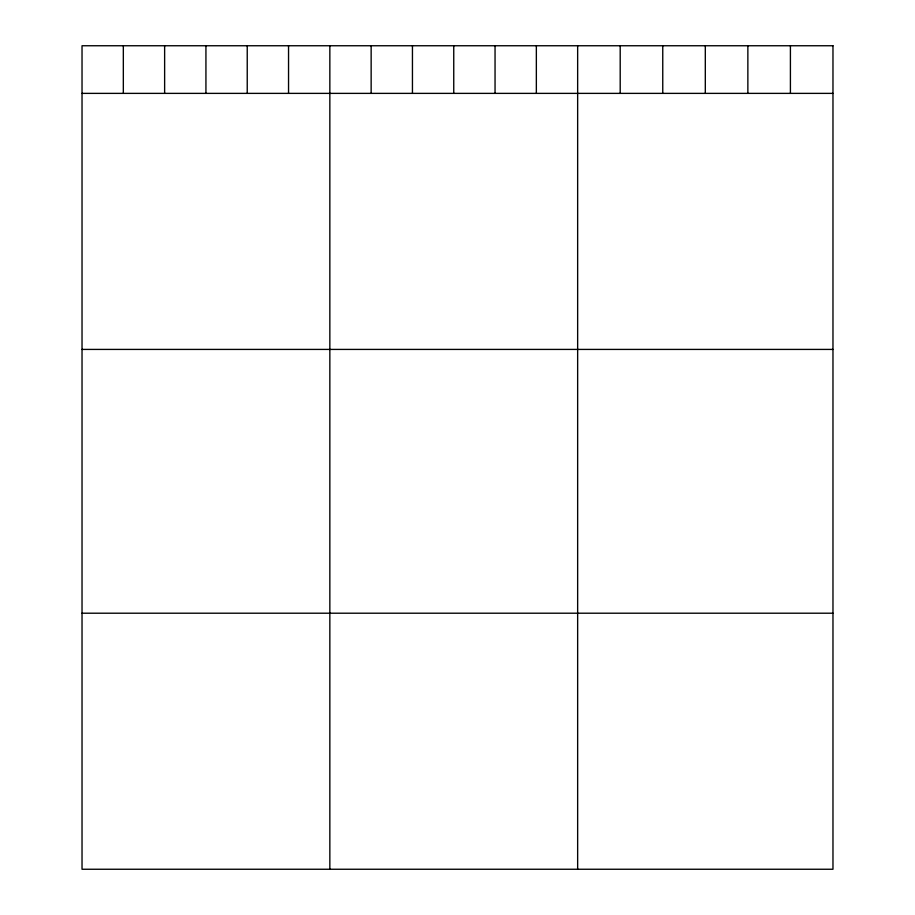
<?xml version="1.0" encoding="UTF-8"?>
<svg xmlns="http://www.w3.org/2000/svg" width="915" height="915" viewBox="0 0 915 915"><rect width="100%" height="100%" fill="white"/><g stroke="black" fill="none" stroke-linecap="round" stroke-linejoin="round"><path stroke-width="1.37" d="M82.03 93.376L832.97 93.376M82.03 349.416L832.97 349.416M82.03 613.21L832.97 613.21M790.411 45.75L790.411 93.376M747.864 45.75L747.864 93.376M705.305 45.75L705.305 93.376M662.757 45.75L662.757 93.376M620.198 45.75L620.198 93.376M577.651 45.75L577.651 869.25M536.35 45.75L536.35 93.376M495.049 45.75L495.049 93.376M453.749 45.75L453.749 93.376M412.448 45.75L412.448 93.376M371.147 45.75L371.147 93.376M329.846 45.75L329.846 869.25M288.545 45.75L288.545 93.376M247.233 45.75L247.233 93.376M205.932 45.75L205.932 93.376M164.631 45.75L164.631 93.376M123.331 45.75L123.331 93.376M832.97 45.75L82.03 45.75L82.03 869.25L832.97 869.25L832.97 45.75"/></g></svg>
